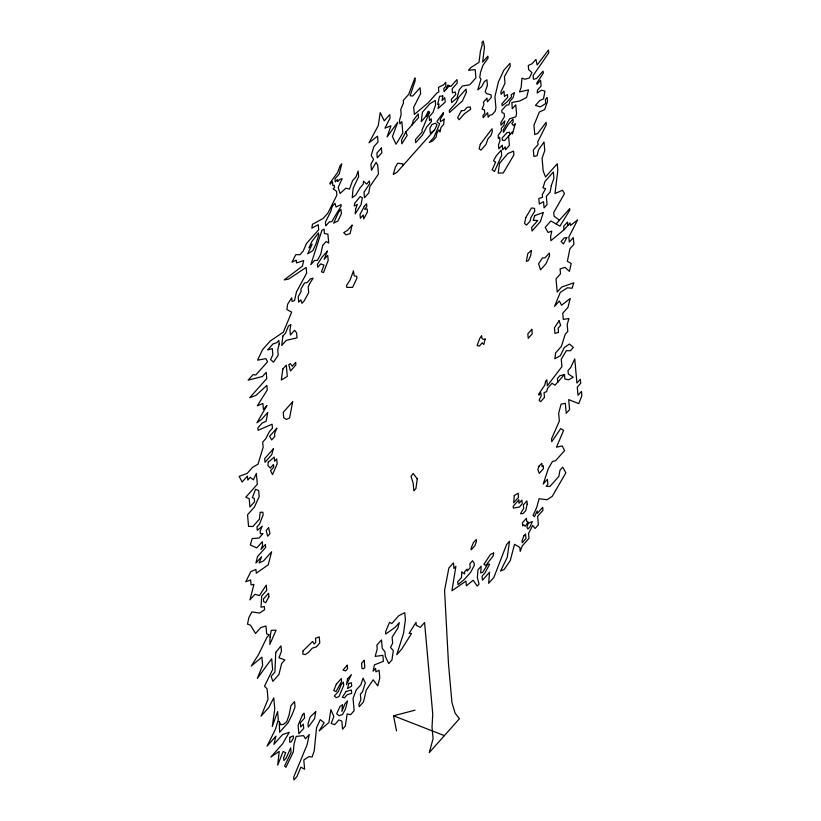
<?xml version="1.0" encoding="UTF-8"?>
<svg xmlns="http://www.w3.org/2000/svg" width="821" height="821" viewBox="0 0 821 821"><rect width="100%" height="100%" fill="white"/><g stroke="black" fill="none" stroke-linecap="round" stroke-linejoin="round"><path stroke-width="1.23" d="M412.06 124.936L413.281 120.441L418.217 113.924L418.546 117.639L405.831 131.924L401.51 140.011L401.849 143.808L407.195 135.362L405.831 131.924M446.06 89.438L447.804 85.097L450.811 86.503L456.969 79.586L457.276 83.065L452.145 88.842L452.504 92.824L455.245 91.942L455.747 94.466L451.334 99.423L451.622 102.574L456.999 98.038L459.298 89.592L462.5 86L469.745 84.799L475.923 77.851L475.195 69.631L468.452 70.278L470.915 67.507L479.002 62.355L480.398 51.282L482.214 44.939L481.989 42.435L483.22 41.05L484.482 47.136L482.645 62.068L487.9 56.146L488.074 58.075L482.974 65.239L480.511 72.33L479.762 77.318L480.942 79.185L477.812 89.858L481.568 86.821L484.308 81.659L486.904 79.781L487.407 85.435L485.16 91.572L486.596 93.625L491.071 94.867L491.338 97.391L487.356 101.866L487.017 98.068L483.415 102.122L483.959 104.154L482.101 109.162L484.472 109.86L484.79 113.462L482.943 115.535L483.148 117.783L487.695 112.672L488.105 117.239L490.096 115.002L492.128 114.694L495.207 111.235L495.935 107.869L494.93 96.621L498.357 82.1L503.848 70.206L509.964 63.33L510.231 66.285L504.422 76.651L505.007 83.198L500.851 91.962L501.067 94.343L503.961 91.09L504.433 96.426L507.511 94.497L507.758 97.196L501.908 103.764L502.093 105.827L506.885 102.061L511.483 96.899L511.288 94.682L514.469 92.609L513.166 97.555L509.903 101.229L508.825 104.903L506.475 105.078L501.785 110.353L501.98 112.6L504.186 113.411L504.474 116.561L500.779 122.852L500.995 125.233L504.864 120.882L503.981 125.285L501.272 128.333L501.487 130.703L498.101 135.506L498.368 138.533L499.599 137.148L499.938 140.935L498.501 144.835L498.87 148.878L502.236 145.101L502.647 149.791L505.254 146.867L505.52 149.75L509.4 145.389L508.579 136.132M425.955 116.325L428.08 111.348L429.599 112.241L422.004 130.108L422.179 131.965L415.395 139.591L415.672 142.7L422.456 135.085L426.91 126.65L431.456 121.529L431.21 118.706L429.516 120.615L429.167 116.756L433.057 112.385L435.653 104.636L435.284 100.46L429.876 103.785L422.435 112.159L421.255 121.621L429.599 112.241M434.555 130.016L437.018 124.802L435.325 123.273L431.949 124.464L429.896 128.189L430.348 133.207L434.555 130.016L396.923 172.318L393.269 174.432L395.404 167.094L397.672 163.256L402.793 163.831L402.947 165.555M449.303 85.794L444.11 91.634L443.833 88.545L445.782 86.359L445.731 82.387L443.504 84.891L438.455 87.334L438.855 91.921L436.895 93.04L428.264 102.728L414.338 114.437L413.692 107.233L420.619 93.563L420.095 87.714L412.696 96.036L410.131 95.77L415.169 80.591L414.923 77.892L408.704 94.353L403.306 100.429L403.532 102.933L400.74 109.511L401.171 114.335L399.509 120.41L399.827 123.879L401.818 121.631L402.834 133.012L396.03 144.229L392.428 136.553L397.785 122.155L387.071 136.943L390.94 125.787L384.916 128.158L390.088 118.091L389.77 114.622L384.259 120.82L380.215 112.621L378.265 125.613L369.019 142.813L377.516 136.173L378.029 142.023L373.812 146.764L371.205 155.528L373.586 159.377L370.918 164.138L371.472 170.306L376.121 162.312L377.701 165.237L378.481 173.98L369.881 186.552L368.773 192.925L364.462 197.779L363.97 192.247L369.635 183.75L369.378 180.959L366.587 184.099L363.498 181.123L363.262 184.171L360.091 187.742L355.77 195.008L352.209 197.738L353.194 188.101L358.654 176.669L358.141 171.014L356.14 176.669L352.537 180.723L349.489 189.097L345.898 188.183L340.058 193.479L338.18 187.445L342.152 178.639L339.637 179.46L337.667 181.677L337.472 179.491L335.286 181.944L334.999 178.732L339.155 174.062L341.772 163.851L340.161 165.668L337.564 172.523L330.011 182.96L330.124 184.222L332.443 181.605L332.782 185.464L334.373 185.392L334.547 187.321L333.1 188.953L336.487 191.18L336.846 195.162L327.887 213.101L323.105 218.489L312.452 224.328L311.857 228.156L318.24 224.656L318.692 229.798L306.5 243.509L303.226 251.021L299.952 254.695L295.755 254.664L291.989 262.186L296.268 260.124L296.525 262.946L303.708 260.544L302.456 266.137L284.169 279.899L288.664 279.068L306.151 267.43L306.664 273.085L296.504 291.824L294.472 300.64L292.019 301.389L291.701 297.828L287.617 304.232L286.909 309.558L291.671 312.144L283.337 332.146L270.232 341.013L262.689 349.479L257.548 360.173L265.901 358.633L267.523 361.804L255.762 375.012L253.084 374.622L248.158 380.164L262.504 376.48L266.209 372.324L266.763 378.563L249.717 397.713L255.854 395.455L266.835 385.439L267.246 390.006L257.312 405.79L262.884 403.45L263.428 409.494L266.938 405.553L256.922 422.805L261.796 419.162L267.769 412.45L266.107 421.276L262.145 423.061L257.886 427.854L258.102 430.276L272.1 424.211L272.459 428.203L269.473 431.548L265.778 438.66L262.699 442.129L263.161 447.271L257.989 464.214L252.56 467.354L247.213 473.378L239.157 476.354L242.133 482.03L247.449 476.057L247.809 480.049L250.22 477.329L253.381 479.875L256.347 473.409L257.312 484.277L245.797 497.218L249.184 498.655L249.933 507.019L254.572 501.795L254.274 498.388L252.334 497.618L255.577 489.306L258.656 490.517L259.2 496.602L254.407 507.05L247.532 514.777L248.578 526.415L252.878 526.497L259.426 519.149L260.165 512.294L262.874 512.242L263.12 514.993L259.487 524.106L256.973 526.928L257.281 530.335L262.279 526.148L260.113 531.054L260.349 533.691L263.028 533.599L259.046 538.073L252.191 538.555L250.313 544.959L256.768 547.925L262.268 541.737L262.566 545.082L260.955 549.475L265.409 544.467L265.676 547.422L257.548 556.566L255.906 563.114L261.601 556.71L259.128 562.949L263.541 560.887L271.638 551.774L268.21 564.827L256.296 573.202L255.957 569.405L250.764 571.703L245.787 581.75L250.631 579.965L251.072 584.911L253.966 584.347L249.902 599.894L254.859 594.332L259.467 595.533L266.24 585.106L266.712 590.371L261.683 596.025L260.996 607.222L264.321 606.545L264.608 609.695L259.539 613.092L251.903 611.871L248.917 617.464L247.501 624.145L250.508 625.202L255.567 633.463L260.832 627.552L265.953 625.992L266.651 633.833L269.175 634.766L266.958 637.26L258.482 654.645L251.236 666.057L261.909 657.149L262.638 665.318L257.332 678.413L271.669 658.729L272.634 669.526L264.516 686.202L267.092 688.809L268.026 699.287L261.047 716.179L268.765 707.507L273.762 697.85L274.758 709.036L272.295 726.523L277.59 711.561L278.319 719.75L275.363 729.438L267.051 746.156L275.959 736.129L273.906 744.339L282.619 734.538L289.228 732.332L282.578 743.857L270.827 757.065L279.222 751.41L277.683 765.162L283.112 751.533L285.687 752.652L283.666 757.732L283.912 760.554L286.16 758.029L290.685 747.921L291.096 752.477L284.589 766.003L285.924 767.296L293.343 751.892L293.99 744.185L296.176 736.437L303.565 735.626L305.484 738.756L309.271 734.487L307.116 744.709L293.692 777.189L293.939 779.95L296.956 776.553L300.855 767.183L304.622 769.195L303.801 760L308.994 756.623L312.124 757.003L314.238 750.743L316.526 727.775L320.272 719.648L324.09 722.778L319.174 730.864L328.893 722.572L330.853 709.652L333.87 716.497L331.181 723.414L334.599 724.727L338.868 719.935L341.844 721.074L342.562 729.171L345.313 726.082L347.18 713.86L350.598 714.701L354.149 710.699L353.051 698.363L356.201 690.009L360.891 684.735L363.036 678.146L365.314 682.887L362.554 691.734L360.378 694.186L360.871 699.708L358.962 704.172L359.198 706.748L363.467 701.945L366.289 690.051L373.196 679.798L377.763 685.874L379.795 677.982L379.097 670.203L375.926 671.886L375.618 668.356L373.103 671.178L374.386 664.897L383.397 661.316L382.873 655.363L375.176 656.39L377.208 649.062L376.86 645.142L381.498 639.939L382.258 648.436L384.916 651.669L385.326 656.359L388.733 663.584L391.956 659.961L393.31 650.643L390.519 647.43L392.654 643.202L392.12 637.219L397.805 628.198L399.324 622.626L395.199 627.265L385.767 634.017L385.572 631.831L389.575 622.318L391.771 623.57L398.708 615.771L404.753 612.682L405.389 619.814L403.532 633.34L396.759 654.706L401.685 649.165L411.537 633.484L409.125 633.371L416.021 622.339L416.288 625.325L420.301 627.326L424.57 622.523L432.759 714.249L432.031 727.026L433.078 738.726L429.26 752.631L459.411 718.744L455.121 713.162L451.94 702.56L448.471 663.604L444.582 590.402L448.861 568.029L453.459 562.857L453.962 568.471L455.901 566.285L451.93 590.792L465.948 581.104L466.369 585.794L473.163 580.262L477.237 586.091L479.043 584.059L477.34 577.471L478.007 569.774L481.178 566.203L480.675 572.884L482.666 572.381L487.818 564.14L489.685 564.191L484.903 572.966L482.071 576.157L482.43 580.242L489.603 572.186L488.649 583.31L493.862 577.45L506.578 544.559L509.523 541.255L507.245 557.336L500.564 571.036L504.125 569.507L510.262 560.589L514.551 544.302L519.857 547.463L520.206 551.425L522.207 545.955L528.991 538.34L528.55 533.393L532.685 525.43L535.087 528.478L538.36 524.804L537.601 516.337L542.958 510.323L542.702 507.357L537.345 513.382L537.119 510.939L534.563 516.635L533.055 515.516L536.79 507.193L539.13 498.696L547.022 499.743L552.215 496.356L565.854 472.865L562.734 467.128L559.984 470.217L558.814 476.447L549.906 486.463L546.16 486.258L547.864 484.339L547.412 479.331L543.194 484.072L548.315 468.668L552.482 461.433L555.509 460.797L564.561 450.616L562.211 445.936L556.484 447.178L563.606 430.368L560.671 428.654L551.753 441.719L551.507 438.958L559.358 421.05L558.66 413.271L561.092 404.127L565.32 403.378L566.213 413.343L569.579 409.566L568.686 399.591L578.754 403.655L581.843 395.784L581.453 391.412L578.005 395.281L577.276 387.122L580.724 383.253L580.355 379.199L576.917 383.068L574.751 358.9L570.657 367.613L568.009 370.599L568.306 374.007L573.304 377.301L568.543 379.764L564.889 379.015L564.489 374.54L559.86 375.741L557.397 378.512L557.726 382.155M556.084 223.948L569.692 208.657L569.815 210.063L559.953 226.144L550.87 220.982L545.216 227.335L548.048 232.456L551.774 231.122L550.573 236.694L550.922 240.676L563.986 229.808L570.133 222.901L570.369 225.539L577.635 219.874L568.861 237.043L569.312 242.062L573.284 237.577L573.889 244.33L569.907 248.804L567.342 261.335L571.221 263.479L569.425 271.382L565.043 267.369L560.096 268.908L560.527 273.793L556.022 278.853L557.213 292.091L561.708 287.032L573.869 282.804L572.083 288.222L567.444 287.802L560.291 292.379L554.565 306.356L559.358 300.979L561.574 305.258L570.256 298.434L567.947 307.403L562.744 313.242L563.298 319.41L568.932 318.517L567.198 324.521L567.814 331.376L565.187 334.332L561.41 346.359L555.725 352.753L554.811 358.777L560.353 355.657L564.376 347.447L569.487 344.03L573.356 347.416L570.369 350.772L566.367 350.618L561.256 359.28L561.923 366.669L547.361 385.716L546.837 379.805L545.657 381.139L544.795 385.152L538.812 393.875L538.935 395.199L540.926 392.961L541.183 395.855L539.079 400.268L540.639 401.715L544.487 397.395L544.056 392.623L546.591 391.689L547.586 388.22L551.999 383.274L555.027 385.193L564.489 374.54M396.543 730.957L393.516 715.789L415.026 710.186M393.516 715.789L444.397 735.626M559.419 220.213L554.052 216.139L553.723 212.475L564.479 193.612L562.529 190.236L554.986 193.53L557.828 170.214L557.254 163.779L545.544 176.946L543.215 171.148L542.065 158.227L544.775 150.582L544.015 142.033L538.514 149.853L537.047 155.733L533.907 156.483L533.322 149.925L538.053 144.609L537.796 141.776L546.324 124.7L546.119 122.319L537.704 133.495L534.779 134.541L533.948 125.223L539.335 112.056L544.651 109.552L547.515 101.496L547.155 97.442L545.349 99.464L545.719 103.518L540.392 106.874L535.466 105.427L539.828 100.521L543.481 98.9L544.97 91.121L541.47 90.187L537.16 93.009L537.519 90.064L541.101 86.031L540.587 80.242L536.996 84.276L536.883 82.921L543.286 73.192L543.102 71.14L536.493 78.57L533.455 79.237L533.116 75.501L548.726 52.985L548.459 50.03L537.129 65.023L535.949 59.399L532.07 63.761L528.272 65.485L528.632 69.6L531.926 72.587L529.381 77.964L524.978 79.247L521.961 78.118L521.181 87.18L519.508 91.921L528.519 89.869L526.6 97.463L519.775 100.983L511.873 102.502L512.263 108.772L515.762 104.821L516.563 113.739L515.865 116.808L509.677 118.737L503.222 130.036L503.437 132.376L508.445 124.166L512.951 119.096L513.197 121.867L511.781 123.458L513.536 125.644L515.29 123.673L512.489 133.997L512.304 131.935L504.689 140.494L502.329 140.237L502.134 138.051L506.865 132.725L509.461 132.222L509.697 134.87M567.824 225.498L567.516 222.029L563.678 226.339L563.986 229.808M270.047 636.932L269.822 644.444L276.092 630.179L271.258 630.343L270.047 636.932M275.743 652.449L274.912 672.091L271.125 676.35L272.839 681.358L278.955 674.482L281.624 663.563L284.887 659.889L278.945 657.806L281.449 651.258L280.967 645.86L275.743 652.449M279.314 721.454L279.581 732.301L288.161 722.665L292.06 714.691L295.037 707.117L294.534 701.596L290.932 705.639L289.033 715.163L286.683 721.813L283.409 724.338L280.69 724.717L279.314 721.454M289.905 737.309L289.587 742.235L291.26 741.856L293.477 737.966L293.282 735.852L289.905 737.309M461.864 572.093L461.484 577.543L457.738 581.761L457.985 584.583L463.927 579.862L470.607 572.35L474.353 565.289L474.169 563.288L472.547 560.753L469.848 563.801L470.197 567.752L467.262 571.047L467.077 569.056L464.47 571.991L464.655 573.982L461.864 572.093M303.052 650.879L302.805 654.019L305.248 654.624L308.737 652.141L312.298 648.149L316.239 646.948L319.78 642.966L319.236 636.86L315.459 638.256L315.818 642.258L314.248 644.013L312.596 641.478L303.052 650.879M268.231 462.151L267.944 465.599L270.304 468.052L273.475 464.481L273.711 467.118L270.54 470.69L272.541 474.61L277.159 463.834L276.718 458.888L274.625 461.228L274.265 457.112L268.231 462.151M514.295 495.556L513.669 502.75L518.513 497.31L518.143 493.257L514.295 495.556M355.667 208.975L355.185 213.871L360.973 204.891L362.338 197.83L360.173 196.609L354.703 203.259L354.251 206.061L357.33 204.419L355.667 208.975M342.521 704.89L341.885 711.386L344.974 703.782L347.54 700.908L345.456 709.118L342.501 714.496L339.094 715.707L336.672 713.839L340.079 706.327L342.521 704.89M444.14 119.148L443.607 124.505L440.969 127.46L440.005 131.965L438.886 129.841L436.813 133.382L436.156 137.076L432.883 140.76L429.27 142.567L433.919 137.343L439.697 123.704L437.152 122.216L437.059 121.18L443.371 112.631L443.494 113.945L440.261 119.435L440.467 121.744L444.14 119.148M282.865 336.056L281.726 345.456L286.221 340.397L297.028 337.821L296.576 332.803L294.606 330.258L290.398 334.999L289.946 329.919L290.891 324.531L288.448 325.988L285.564 333.018L282.865 336.056M499.496 163.389L498.203 173.108L503.263 172.954L513.895 154.902L513.556 151.105L507.922 153.496L499.496 163.389M417.253 478.838L415.939 488.495L413.856 490.835L413.179 483.251L411.013 476.293L413.199 473.491L417.253 478.838M531.423 250.477L530.735 255.434L528.478 260.493L526.302 261.437L527.852 253.473L531.423 250.477M282.845 368.988L281.305 380L287.299 376.418L286.293 365.109L282.845 368.988M315.726 711.674L314.587 718.632L308.275 727.108L307.988 723.958L310.164 716.949L315.726 711.674M442.847 95.985L442.078 100.634L444.777 97.596L445.177 102.143L438.024 108.536L439.061 104.021L437.665 104.452L439.533 96.303L442.847 95.985M551.291 185.638L550.183 191.991L546.334 196.311L547.073 204.542L544.087 207.898L543.533 201.658L539.325 204.07L538.822 198.477L542.548 197.317L542.301 194.567L545.647 188.686L542.968 187.845L545.011 181.39L553.354 172.01L553.908 178.239L551.291 185.638M347.509 678.895L346.421 684.724L351.378 674.667L347.509 678.895M292.656 401.756L289.597 417.971L286.293 419.459L283.707 417.684L283.235 412.347L292.656 401.756M493.698 553.026L493.123 555.961L485.693 565.566L483.897 564.345L490.455 554.411L493.698 553.026M525.809 217.514L524.568 223.404L526.507 225.139L530.017 221.198L531.002 217.38L534.769 211.223L534.512 208.339L531.495 207.98L525.809 217.514M322.704 245.387L320.734 254.264L317.491 260.298L314.546 260.493L310.831 264.67L321.883 230.373L324.038 229.121L324.428 233.492L327.918 234.221L328.708 243.088L326.163 241.497L322.704 245.387M527.185 504.207L525.738 510.621L523.09 513.597L520.514 513.741L523.695 508.302L523.388 504.833L526.897 500.892L527.185 504.207M352.076 225.17L350.115 233.657L346.134 234.868L343.701 232.661L347.529 230.28L352.076 225.17M348.812 683.441L347.55 688.573L351.696 686.069L351.398 682.785L348.812 683.441M279.191 344.081L277.744 349.879L278.227 355.216L273.506 362.164L270.591 359.547L272.839 354.775L272.295 348.597L267.646 349.931L272.952 343.968L276.923 342.603L278.873 340.417L279.191 344.081M485.17 339.042L483.805 344.512L482.225 342.829L479.3 346.113L477.134 345.508L479.7 338.55L481.609 335.656L481.814 337.975L483.353 339.463L485.17 339.042M332.033 206.625L330.832 211.346L325.414 222.101L325.752 225.919L329.354 221.865L331.746 221.649L341.146 206.02L341.013 204.562L336.056 207.036L335.019 203.269L332.033 206.625M480.316 144.291L479.136 148.775L480.952 150.13L486.022 144.434L487.879 138.934L490.866 135.578L492.282 131.586L492.025 128.764L480.316 144.291M273.311 448.871L271.751 454.701L265.019 462.264L264.69 458.57L273.311 448.871M528.139 523.316L526.928 527.4L527.965 529.042L530.233 526.487L532.336 521.53L528.139 523.316M318.681 235.083L316.013 243.683L312.852 250.631L307.68 253.812L312.175 244.227L308.963 247.839L311.929 241.446L318.497 232.959L318.681 235.083M534.738 215.615L533.229 220.367L537.796 220.51L531.68 227.376L532.008 231.04L540.3 221.721L543.379 212.465L534.738 215.615M523.819 535.908L522.043 540.895L522.218 542.763L525.953 538.555L525.553 533.958L523.819 535.908M476.437 541.47L474.907 545.698L471.213 549.854L471.08 548.407L473.378 542.66L476.262 539.428L476.437 541.47M353.43 271.074L350.095 280.012L346.606 285.41L346.78 287.401L352.568 287.381L356.878 278.298L356.694 276.256L354.251 275.856L353.43 271.074M539.058 466.133L537.817 469.448L539.243 473.389L543.512 468.596L543.235 465.569L542.147 466.8L541.839 463.321L539.058 466.133M327.363 251.154L324.213 259.323L327.733 255.362L328.184 260.442L323.484 272.551L321.432 271.772L323.997 265.142L320.724 263.9L317.696 267.307L317.429 264.352L322.099 257.076L327.363 251.154M336.333 684.16L333.757 690.564L336.005 691.58L341.567 681.533L341.31 678.567L336.333 684.16M341.238 684.498L338.498 691.323L334.321 696.003L336.333 697.676L339.042 696.485L343.671 685.504L343.373 682.107L341.238 684.498M276.8 428.234L274.583 433.724L274.819 436.423L271.7 439.933L269.596 436.331L276.8 428.234M302.497 714.783L298.115 725.292L298.875 733.789L303.708 728.35L303.329 724.101L300.722 727.037L300.342 722.778L304.57 718.036L304.129 713.151L302.497 714.783M566.818 237.577L563.411 244.011L561.112 241.425L564.243 237.916L566.818 237.577M309.65 283.625L308.203 286.94L308.706 292.533L304.232 300.814L302.005 303.318L300.773 299.839L298.69 302.179L298.208 296.781L301.102 291.445L300.897 289.115L304.437 282.999L307.157 282.598L310.482 278.863L313.119 278.155L309.65 283.625M549.536 255.7L546.037 263.674L540.536 269.863L538.586 263.746L542.455 257.866L545.031 257.856L549.3 253.063L549.536 255.7M338.734 211.756L333.634 223.148L338.026 220.921L341.444 213.511L340.91 209.304L338.734 211.756M495.566 162.271L492.179 169.814L494.468 171.497L501.703 155.385L501.231 150.181L496.346 155.672L493.503 160.752L495.566 162.271M527.965 522.125L525.296 526.24L523.654 524.773L522.659 525.892L522.392 522.813L526.425 518.277L526.682 521.171L527.965 522.125M466.328 92.363L462.439 100.911L449.508 112.487L449.323 110.383L456.199 102.656L458.693 97.34L466.041 89.089L466.328 92.363M268.888 596.693L265.768 602.635L263.644 601.711L263.408 599.012L268.58 593.193L268.888 596.693M461.423 110.64L457.625 117.762L459.083 119.763L464.481 113.698L470.607 109.337L470.402 107.038L467.016 107.366L464.204 110.527L461.423 110.64M364.308 206.317L360.029 214.312L360.388 218.283L363.323 214.979L363.682 218.961L367.5 211.89L367.244 208.996L364.565 209.211L366.843 206.656L366.587 203.762L364.308 206.317M346.134 691.446L342.316 697.265L344.399 697.891L347.304 694.628L351.696 693.365L351.398 690.02L346.134 691.446M559.08 320.785L554.442 327.764L554.945 333.357L558.496 332.423L558.116 328.184L560.671 325.311L559.08 320.785M381.396 148.006L376.849 153.127L377.27 157.878L381.827 152.768L381.396 148.006M295.632 362.42L292.266 366.197L290.367 363.621L288.776 364.688L290.501 370.938L295.858 364.924L295.632 362.42M268.58 527.831L266.168 530.551L267.708 536.175L269.976 533.619L268.58 527.831M531.823 329.344L527.841 333.819L528.242 338.324L532.224 333.849L531.823 329.344M347.273 665.215L342.952 670.08L345.59 670.921L347.581 668.684L347.273 665.215M364.196 660.361L361.548 663.337L362.02 668.592L363.734 668.643L364.822 667.422L364.196 660.361M518.749 499.999L513.207 506.229L513.433 508.117L519.375 507.009L522.218 503.817L521.889 500.081L519.036 503.283L518.749 499.999"/></g></svg>
